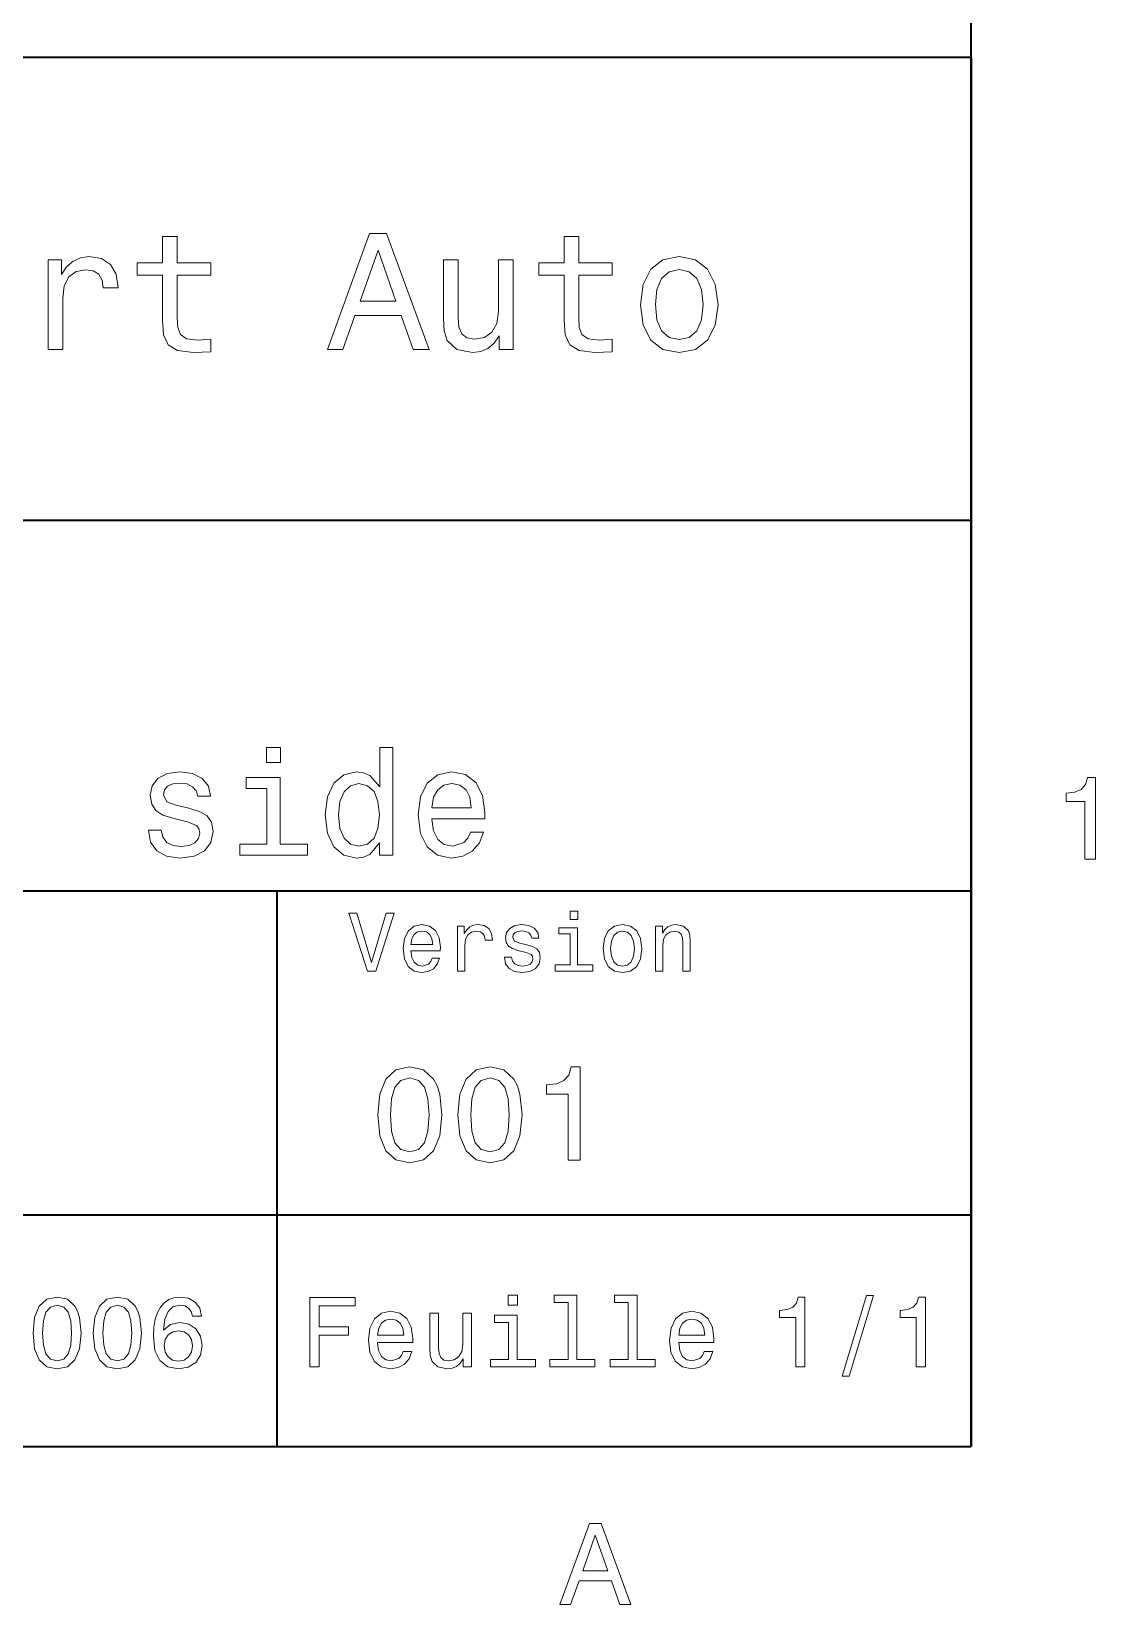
# Model space of a CAD drawing. Extents: x 0 to 420, y 0 to 297.
# Drawn here: x 369.4 to 415.4, y 3.2 to 71.1 of the extents above; entities that cross this region are included whole.
import ezdxf

# ---------------------------------------------------------------- set-up
doc = ezdxf.new("R2010")
doc.units = 0

msp = doc.modelspace()

# ---------------------------------------------------------------- linework, layer by layer
at = {"color": 7, "lineweight": 35}
for p, q in [((410, 10), (410, 287)), ((220, 70), (410, 70)), ((410, 70), (410, 10)), ((285, 50), (410, 50)), ((285, 34), (410, 34)), ((380, 10), (380, 34)), ((285, 20), (410, 20)), ((10, 10), (410, 10)), ((220, 10), (410, 10))]:
    msp.add_line(p, q, dxfattribs=at)
at = {"color": 7, "lineweight": 13}
for points in [[(375.050415, 60.579971), (375.050415, 58.64193), (375.093658, 58.015129), (375.29538, 57.582851), (375.698853, 57.330688), (376.383301, 57.244236), (377.132568, 57.280258), (377.132568, 57.827808), (376.585022, 57.78458), (376.087891, 57.842216), (375.82132, 58.022331), (375.706055, 58.324928), (375.684448, 58.75), (375.684448, 60.579971), (377.132568, 60.579971), (377.132568, 61.120316), (375.684448, 61.120316), (375.684448, 62.251438), (375.050415, 62.251438), (375.050415, 61.120316), (373.955322, 61.120316), (373.955322, 60.579971)], [(382.175781, 57.381123), (382.838623, 57.381123), (383.364563, 58.850864), (385.360229, 58.850864), (385.886169, 57.381123), (386.563416, 57.381123), (384.733429, 62.388329), (383.998566, 62.388329)], [(392.399109, 60.579971), (392.399109, 58.64193), (392.442352, 58.015129), (392.644073, 57.582851), (393.047546, 57.330688), (393.731995, 57.244236), (394.481262, 57.280258), (394.481262, 57.827808), (393.933716, 57.78458), (393.436584, 57.842216), (393.170013, 58.022331), (393.054749, 58.324928), (393.033142, 58.75), (393.033142, 60.579971), (394.481262, 60.579971), (394.481262, 61.120316), (393.033142, 61.120316), (393.033142, 62.251438), (392.399109, 62.251438), (392.399109, 61.120316), (391.304016, 61.120316), (391.304016, 60.579971)], [(370.100861, 57.381123), (370.734863, 57.381123), (370.734863, 59.592937), (370.799713, 60.12608), (370.994232, 60.507923), (371.311249, 60.738472), (371.736328, 60.817722), (372.053314, 60.767288), (372.291077, 60.623199), (372.435181, 60.378242), (372.485596, 60.046829), (373.126801, 60.046829), (373.040344, 60.630402), (372.802612, 61.048271), (372.406342, 61.30043), (371.865997, 61.386887), (371.498566, 61.32925), (371.181549, 61.185158), (370.900574, 60.940201), (370.677246, 60.608788), (370.677246, 61.25), (370.100861, 61.25)], [(383.595093, 59.463257), (384.365997, 61.667866), (385.136902, 59.463257)], [(390.194519, 61.25), (389.560516, 61.25), (389.560516, 59.016571), (389.488464, 58.497837), (389.279541, 58.123196), (388.955322, 57.892651), (388.530243, 57.820602), (388.19165, 57.878242), (387.975494, 58.051151), (387.853027, 58.346542), (387.824219, 58.764408), (387.824219, 61.25), (387.190186, 61.25), (387.190186, 58.706772), (387.211792, 58.195244), (387.348694, 57.770172), (387.766571, 57.381123), (388.436584, 57.244236), (388.796814, 57.294666), (389.106628, 57.424351), (389.373199, 57.647694), (389.589325, 57.971901), (389.589325, 57.381123), (390.194519, 57.381123)], [(395.698853, 59.311958), (395.814117, 58.432995), (396.145508, 57.78458), (396.671448, 57.381123), (397.377502, 57.244236), (398.076355, 57.381123), (398.602295, 57.777374), (398.933716, 58.425793), (399.056183, 59.311958), (398.933716, 60.190922), (398.602295, 60.846542), (398.076355, 61.242794), (397.377502, 61.386887), (396.671448, 61.242794), (396.145508, 60.839336), (395.814117, 60.190922)], [(396.34726, 59.319164), (396.412109, 59.967579), (396.613831, 60.435879), (396.938019, 60.72406), (397.377502, 60.824928), (397.809784, 60.72406), (398.134003, 60.443081), (398.335724, 59.967579), (398.407776, 59.319164), (398.335724, 58.663544), (398.134003, 58.188038), (397.809784, 57.899853), (397.377502, 57.806194), (396.938019, 57.899853), (396.613831, 58.188038), (396.412109, 58.663544)], [(380.149139, 40.185879), (379.546112, 40.185879), (379.546112, 39.537464), (380.149139, 39.537464)], [(384.42868, 36.068443), (384.42868, 35.530258), (384.999298, 35.530258), (384.999298, 40.185879), (384.435181, 40.185879), (384.435181, 38.480545), (384.000732, 38.973343), (383.734863, 39.090057), (383.430115, 39.135445), (382.878967, 39.005764), (382.451019, 38.642651), (382.172211, 38.059078), (382.074951, 37.274494), (382.172211, 36.489914), (382.451019, 35.899857), (382.878967, 35.530258), (383.430115, 35.407059), (383.734863, 35.45245), (384.007202, 35.569164)], [(376.187317, 37.559795), (375.636169, 37.68948), (375.227661, 37.838615), (375.091492, 38.143372), (375.130432, 38.357346), (375.266571, 38.512966), (375.487061, 38.610229), (375.804749, 38.649136), (376.109528, 38.610229), (376.349426, 38.493515), (376.505066, 38.318443), (376.569885, 38.085014), (377.127533, 38.085014), (377.127533, 38.09798), (377.030273, 38.519451), (376.764404, 38.850143), (376.349426, 39.057636), (375.804749, 39.135445), (375.253601, 39.057636), (374.851593, 38.843658), (374.598724, 38.525936), (374.520905, 38.123917), (374.579254, 37.734871), (374.760803, 37.462536), (375.059082, 37.268009), (375.49353, 37.131844), (376.128967, 36.976223), (376.518005, 36.814121), (376.621765, 36.684437), (376.660675, 36.489914), (376.602325, 36.25), (376.446716, 36.068443), (376.193817, 35.951729), (375.856628, 35.912823), (375.5, 35.951729), (375.240662, 36.087894), (375.065582, 36.308357), (374.994263, 36.61311), (374.443085, 36.61311), (374.533875, 36.094379), (374.799713, 35.7183), (375.221191, 35.491352), (375.804749, 35.407059), (376.414276, 35.491352), (376.861694, 35.7183), (377.134033, 36.081409), (377.231262, 36.554752), (377.159943, 36.963257), (376.958954, 37.242073), (376.628235, 37.42363)], [(380.1297, 36.010086), (380.1297, 38.895531), (378.664276, 38.895531), (378.664276, 38.409222), (379.559082, 38.409222), (379.559082, 36.010086), (378.391937, 36.010086), (378.391937, 35.530258), (381.309814, 35.530258), (381.309814, 36.010086)], [(386.69165, 37.105907), (388.97406, 37.105907), (388.98056, 37.371758), (388.876801, 38.117435), (388.591492, 38.675072), (388.137634, 39.012245), (387.534607, 39.135445), (386.944519, 39.005764), (386.490662, 38.642651), (386.198853, 38.052593), (386.095093, 37.274494), (386.192383, 36.476944), (386.484161, 35.893372), (386.93158, 35.530258), (387.515137, 35.407059), (388.020905, 35.491352), (388.435883, 35.711815), (388.740662, 36.061958), (388.91571, 36.528816), (388.351593, 36.528816), (388.234863, 36.269451), (388.066284, 36.074928), (387.586456, 35.919308), (387.216858, 35.990631), (386.938049, 36.217579), (386.7565, 36.587173), (386.69165, 37.086452)], [(414.909241, 35.366787), (415.368164, 35.366787), (415.368164, 38.892002), (415.025208, 38.892002), (414.934448, 38.584366), (414.752899, 38.377594), (414.475525, 38.256557), (414.092224, 38.216209), (414.092224, 37.858143), (414.909241, 37.858143)], [(383.527405, 38.623199), (383.903473, 38.532421), (384.188782, 38.279537), (384.357361, 37.858067), (384.422211, 37.274494), (384.357361, 36.684437), (384.188782, 36.262966), (383.903473, 36.003601), (383.527405, 35.919308), (383.170776, 36.003601), (382.898438, 36.262966), (382.716858, 36.690922), (382.658508, 37.274494), (382.716858, 37.851585), (382.898438, 38.273052), (383.170776, 38.532421)], [(386.69165, 37.585735), (386.76297, 38.033138), (386.938049, 38.363831), (387.203918, 38.564842), (387.554047, 38.636166), (387.897705, 38.564842), (388.163544, 38.363831), (388.325653, 38.033138), (388.384033, 37.585735)], [(384.71109, 33.03458), (384.08429, 30.905619), (383.439484, 33.03458), (383.09726, 33.03458), (383.904175, 30.530979), (384.264404, 30.530979), (385.053314, 33.03458)], [(392.992798, 33.117435), (392.657776, 33.117435), (392.657776, 32.757202), (392.992798, 32.757202)], [(385.784576, 31.40634), (387.052582, 31.40634), (387.056183, 31.554033), (386.998566, 31.9683), (386.840057, 32.278099), (386.587891, 32.465416), (386.252869, 32.533859), (385.925079, 32.461815), (385.672913, 32.260086), (385.510803, 31.932276), (385.453156, 31.5), (385.507202, 31.056915), (385.669312, 30.732708), (385.917877, 30.530979), (386.242065, 30.462536), (386.523041, 30.509365), (386.753601, 30.631844), (386.922913, 30.826368), (387.020172, 31.085733), (386.706787, 31.085733), (386.641937, 30.941643), (386.548279, 30.833572), (386.281708, 30.747118), (386.076355, 30.786743), (385.921478, 30.912823), (385.820618, 31.118155), (385.784576, 31.395533)], [(385.784576, 31.672911), (385.824219, 31.921469), (385.921478, 32.105186), (386.069153, 32.216858), (386.263702, 32.256485), (386.45462, 32.216858), (386.602295, 32.105186), (386.692352, 31.921469), (386.724792, 31.672911)], [(387.794678, 30.530979), (388.111664, 30.530979), (388.111664, 31.636887), (388.144104, 31.903458), (388.241364, 32.094379), (388.399841, 32.209652), (388.612396, 32.249279), (388.770905, 32.224064), (388.889771, 32.152016), (388.961823, 32.029537), (388.98703, 31.863832), (389.307648, 31.863832), (389.264404, 32.155621), (389.145538, 32.364552), (388.947418, 32.490635), (388.677246, 32.533859), (388.49353, 32.505043), (388.335022, 32.432995), (388.194519, 32.310516), (388.082855, 32.144814), (388.082855, 32.465416), (387.794678, 32.465416)], [(390.791779, 31.658501), (390.485596, 31.730547), (390.258636, 31.8134), (390.182983, 31.982708), (390.20462, 32.101585), (390.280273, 32.188038), (390.40274, 32.242073), (390.579254, 32.263687), (390.748566, 32.242073), (390.881836, 32.177231), (390.968292, 32.079971), (391.004333, 31.950287), (391.314117, 31.950287), (391.314117, 31.957493), (391.260101, 32.191643), (391.112396, 32.375359), (390.881836, 32.490635), (390.579254, 32.533859), (390.273041, 32.490635), (390.049713, 32.371758), (389.90921, 32.195244), (389.865997, 31.971901), (389.898407, 31.755764), (389.999268, 31.604465), (390.164978, 31.496397), (390.406342, 31.420748), (390.759369, 31.334293), (390.975494, 31.244236), (391.033142, 31.17219), (391.054749, 31.064121), (391.022339, 30.930836), (390.935883, 30.829971), (390.79538, 30.765129), (390.608063, 30.743515), (390.409943, 30.765129), (390.265839, 30.840778), (390.168579, 30.963255), (390.128967, 31.132565), (389.822754, 31.132565), (389.873199, 30.844379), (390.020905, 30.635447), (390.255035, 30.509365), (390.579254, 30.462536), (390.917877, 30.509365), (391.166412, 30.635447), (391.317719, 30.837175), (391.371765, 31.100143), (391.332123, 31.327089), (391.220459, 31.481987), (391.036743, 31.582851)], [(392.981995, 30.79755), (392.981995, 32.400574), (392.167877, 32.400574), (392.167877, 32.130402), (392.664978, 32.130402), (392.664978, 30.79755), (392.016571, 30.79755), (392.016571, 30.530979), (393.637604, 30.530979), (393.637604, 30.79755)], [(394.087891, 31.496397), (394.145538, 31.056915), (394.311249, 30.732708), (394.574219, 30.530979), (394.927246, 30.462536), (395.276672, 30.530979), (395.539612, 30.729107), (395.705322, 31.053314), (395.766571, 31.496397), (395.705322, 31.935879), (395.539612, 32.263687), (395.276672, 32.461815), (394.927246, 32.533859), (394.574219, 32.461815), (394.311249, 32.260086), (394.145538, 31.935879)], [(394.412109, 31.5), (394.444519, 31.824207), (394.54538, 32.058357), (394.707489, 32.20245), (394.927246, 32.25288), (395.143372, 32.20245), (395.305481, 32.061958), (395.406342, 31.824207), (395.442352, 31.5), (395.406342, 31.17219), (395.305481, 30.934437), (395.143372, 30.790344), (394.927246, 30.743515), (394.707489, 30.790344), (394.54538, 30.934437), (394.444519, 31.17219)], [(396.350159, 30.530979), (396.667145, 30.530979), (396.667145, 31.647694), (396.699554, 31.903458), (396.804047, 32.090778), (396.966125, 32.206051), (397.182281, 32.249279), (397.355194, 32.213257), (397.463257, 32.115993), (397.517303, 31.95389), (397.535309, 31.737751), (397.535309, 30.530979), (397.852295, 30.530979), (397.852295, 31.802593), (397.837891, 32.058357), (397.773041, 32.270893), (397.560516, 32.465416), (397.229095, 32.533859), (397.04538, 32.508644), (396.890503, 32.440201), (396.757202, 32.324928), (396.65274, 32.170029), (396.65274, 32.465416), (396.350159, 32.465416)], [(384.345825, 24.314121), (384.432281, 23.409224), (384.703156, 22.763689), (385.135437, 22.371759), (385.734863, 22.244957), (386.328522, 22.371759), (386.760803, 22.763689), (387.02594, 23.409224), (387.118164, 24.314121), (387.02594, 25.213257), (386.916412, 25.570606), (386.760803, 25.864553), (386.328522, 26.256485), (385.734863, 26.38905), (385.135437, 26.256485), (384.703156, 25.858791), (384.432281, 25.213257)], [(384.899139, 24.314121), (384.945251, 25.011528), (385.089325, 25.51297), (385.348694, 25.806917), (385.734863, 25.910664), (386.115265, 25.806917), (386.374634, 25.51297), (386.518738, 25.011528), (386.56485, 24.314121), (386.518738, 23.610952), (386.374634, 23.10951), (386.115265, 22.815563), (385.734863, 22.717581), (385.348694, 22.815563), (385.089325, 23.10951), (384.945251, 23.610952)], [(387.815552, 24.314121), (387.902008, 23.409224), (388.172913, 22.763689), (388.605194, 22.371759), (389.20462, 22.244957), (389.798279, 22.371759), (390.23056, 22.763689), (390.495667, 23.409224), (390.587891, 24.314121), (390.495667, 25.213257), (390.386169, 25.570606), (390.23056, 25.864553), (389.798279, 26.256485), (389.20462, 26.38905), (388.605194, 26.256485), (388.172913, 25.858791), (387.902008, 25.213257)], [(388.368866, 24.314121), (388.414978, 25.011528), (388.559082, 25.51297), (388.818451, 25.806917), (389.20462, 25.910664), (389.585022, 25.806917), (389.844391, 25.51297), (389.988464, 25.011528), (390.034576, 24.314121), (389.988464, 23.610952), (389.844391, 23.10951), (389.585022, 22.815563), (389.20462, 22.717581), (388.818451, 22.815563), (388.559082, 23.10951), (388.414978, 23.610952)], [(392.570618, 22.360231), (393.095093, 22.360231), (393.095093, 26.38905), (392.703156, 26.38905), (392.599426, 26.037464), (392.391937, 25.801153), (392.074921, 25.662825), (391.636902, 25.616714), (391.636902, 25.207493), (392.570618, 25.207493)], [(369.452454, 14.894093), (369.517303, 14.215418), (369.720459, 13.731268), (370.044678, 13.43732), (370.494263, 13.342219), (370.939484, 13.43732), (371.263702, 13.731268), (371.462555, 14.215418), (371.531708, 14.894093), (371.462555, 15.568444), (371.380432, 15.836456), (371.263702, 16.056917), (370.939484, 16.350864), (370.494263, 16.450289), (370.044678, 16.350864), (369.720459, 16.052593), (369.517303, 15.568444)], [(372.054779, 14.894093), (372.119598, 14.215418), (372.322784, 13.731268), (372.646973, 13.43732), (373.096558, 13.342219), (373.541809, 13.43732), (373.865997, 13.731268), (374.06485, 14.215418), (374.134033, 14.894093), (374.06485, 15.568444), (373.982727, 15.836456), (373.865997, 16.056917), (373.541809, 16.350864), (373.096558, 16.450289), (372.646973, 16.350864), (372.322784, 16.052593), (372.119598, 15.568444)], [(376.736328, 15.620317), (376.654205, 15.970462), (376.463989, 16.229828), (376.170044, 16.394093), (375.789642, 16.450289), (375.534607, 16.420029), (375.314148, 16.337896), (375.119598, 16.203892), (374.955353, 16.013689), (374.825653, 15.775937), (374.73056, 15.486312), (374.670044, 15.144814), (374.65274, 14.760087), (374.721924, 14.146254), (374.933716, 13.701009), (375.275238, 13.432998), (375.742096, 13.342219), (376.161407, 13.42003), (376.481293, 13.623199), (376.688782, 13.943084), (376.762268, 14.349424), (376.688782, 14.760087), (376.489929, 15.075649), (376.183014, 15.274496), (375.802612, 15.34366), (375.391937, 15.257205), (375.085022, 15.010807), (375.149872, 15.486312), (375.288208, 15.82781), (375.5, 16.030981), (375.793976, 16.100145), (376.010101, 16.065563), (376.174377, 15.974785), (376.28244, 15.823487), (376.338623, 15.620317)], [(381.414978, 13.428675), (381.817017, 13.428675), (381.817017, 14.807637), (383.079254, 14.807637), (383.079254, 15.166427), (381.817017, 15.166427), (381.817017, 16.065563), (383.368866, 16.065563), (383.368866, 16.428675), (381.414978, 16.428675)], [(390.389038, 16.532421), (389.98703, 16.532421), (389.98703, 16.100145), (390.389038, 16.100145)], [(392.572052, 16.212536), (392.572052, 13.748559), (391.789612, 13.748559), (391.789612, 13.428675), (393.73056, 13.428675), (393.73056, 13.748559), (392.952454, 13.748559), (392.952454, 16.532421), (391.975494, 16.532421), (391.975494, 16.212536)], [(395.174347, 16.212536), (395.174347, 13.748559), (394.391937, 13.748559), (394.391937, 13.428675), (396.332855, 13.428675), (396.332855, 13.748559), (395.554749, 13.748559), (395.554749, 16.532421), (394.57782, 16.532421), (394.57782, 16.212536)], [(402.416443, 13.428675), (402.809814, 13.428675), (402.809814, 16.450289), (402.515839, 16.450289), (402.438049, 16.1866), (402.28241, 16.009367), (402.044678, 15.905621), (401.716125, 15.871038), (401.716125, 15.564121), (402.416443, 15.564121)], [(404.42218, 13.026657), (404.720459, 13.026657), (405.766571, 16.510807), (405.463989, 16.510807)], [(407.621033, 13.428675), (408.014404, 13.428675), (408.014404, 16.450289), (407.720459, 16.450289), (407.642639, 16.1866), (407.48703, 16.009367), (407.249268, 15.905621), (406.920746, 15.871038), (406.920746, 15.564121), (407.621033, 15.564121)], [(369.867462, 14.894093), (369.902039, 15.417148), (370.010101, 15.793228), (370.20462, 16.013689), (370.494263, 16.091499), (370.779541, 16.013689), (370.974091, 15.793228), (371.082153, 15.417148), (371.11673, 14.894093), (371.082153, 14.366715), (370.974091, 13.990634), (370.779541, 13.770173), (370.494263, 13.696686), (370.20462, 13.770173), (370.010101, 13.990634), (369.902039, 14.366715)], [(372.469757, 14.894093), (372.504333, 15.417148), (372.612396, 15.793228), (372.806915, 16.013689), (373.096558, 16.091499), (373.381866, 16.013689), (373.576385, 15.793228), (373.684448, 15.417148), (373.719025, 14.894093), (373.684448, 14.366715), (373.576385, 13.990634), (373.381866, 13.770173), (373.096558, 13.696686), (372.806915, 13.770173), (372.612396, 13.990634), (372.504333, 14.366715)], [(384.341492, 14.479107), (385.863098, 14.479107), (385.867432, 14.656341), (385.798279, 15.153459), (385.608063, 15.525217), (385.305481, 15.75), (384.903473, 15.832133), (384.510101, 15.745678), (384.207489, 15.503603), (384.01297, 15.110231), (383.943817, 14.591499), (384.008636, 14.059798), (384.203156, 13.67075), (384.501434, 13.428675), (384.890503, 13.346542), (385.227661, 13.402739), (385.504333, 13.549712), (385.707489, 13.783141), (385.824219, 14.09438), (385.44812, 14.09438), (385.370331, 13.92147), (385.257935, 13.791787), (384.938049, 13.688041), (384.69165, 13.735591), (384.505768, 13.886888), (384.384735, 14.133286), (384.341492, 14.466139)], [(388.400574, 15.75), (388.020172, 15.75), (388.020172, 14.409943), (387.976959, 14.098703), (387.851593, 13.873919), (387.657074, 13.735591), (387.402008, 13.692364), (387.198853, 13.726946), (387.069153, 13.830692), (386.995667, 14.007925), (386.978394, 14.258646), (386.978394, 15.75), (386.597992, 15.75), (386.597992, 14.224064), (386.610962, 13.917148), (386.693085, 13.662104), (386.943817, 13.428675), (387.345825, 13.346542), (387.561951, 13.376801), (387.747833, 13.454611), (387.907776, 13.588617), (388.037476, 13.783141), (388.037476, 13.428675), (388.400574, 13.428675)], [(390.376068, 13.748559), (390.376068, 15.672191), (389.399139, 15.672191), (389.399139, 15.347983), (389.995667, 15.347983), (389.995667, 13.748559), (389.21759, 13.748559), (389.21759, 13.428675), (391.162811, 13.428675), (391.162811, 13.748559)], [(397.353027, 14.479107), (398.874634, 14.479107), (398.878967, 14.656341), (398.809814, 15.153459), (398.619598, 15.525217), (398.317017, 15.75), (397.914978, 15.832133), (397.521606, 15.745678), (397.219025, 15.503603), (397.024506, 15.110231), (396.955322, 14.591499), (397.020172, 14.059798), (397.214691, 13.67075), (397.51297, 13.428675), (397.902008, 13.346542), (398.239197, 13.402739), (398.515839, 13.549712), (398.719025, 13.783141), (398.835724, 14.09438), (398.459656, 14.09438), (398.381836, 13.92147), (398.26944, 13.791787), (397.949554, 13.688041), (397.703186, 13.735591), (397.517303, 13.886888), (397.39624, 14.133286), (397.353027, 14.466139)], [(376.342957, 14.345101), (376.29541, 14.072767), (376.174377, 13.865274), (375.979828, 13.726946), (375.737762, 13.683718), (375.482727, 13.726946), (375.288208, 13.860951), (375.162842, 14.068444), (375.123932, 14.340778), (375.167175, 14.60879), (375.288208, 14.81196), (375.487061, 14.941643), (375.755066, 14.989194), (375.988495, 14.941643), (376.174377, 14.816283), (376.29541, 14.613112)], [(384.341492, 14.798992), (384.389038, 15.097262), (384.505768, 15.317724), (384.682983, 15.45173), (384.916412, 15.49928), (385.145538, 15.45173), (385.322754, 15.317724), (385.430847, 15.097262), (385.469727, 14.798992)], [(397.353027, 14.798992), (397.400574, 15.097262), (397.517303, 15.317724), (397.694519, 15.45173), (397.927948, 15.49928), (398.157074, 15.45173), (398.33429, 15.317724), (398.442352, 15.097262), (398.481262, 14.798992)], [(392.216858, 3.166787), (392.680847, 3.166787), (393.049011, 4.195605), (394.445984, 4.195605), (394.814117, 3.166787), (395.288177, 3.166787), (394.007202, 6.67183), (393.492798, 6.67183)], [(393.210388, 4.624279), (393.75, 6.167507), (394.289642, 4.624279)]]:
    msp.add_lwpolyline(points, close=True, dxfattribs=at)

doc.saveas('drawing.dxf')
